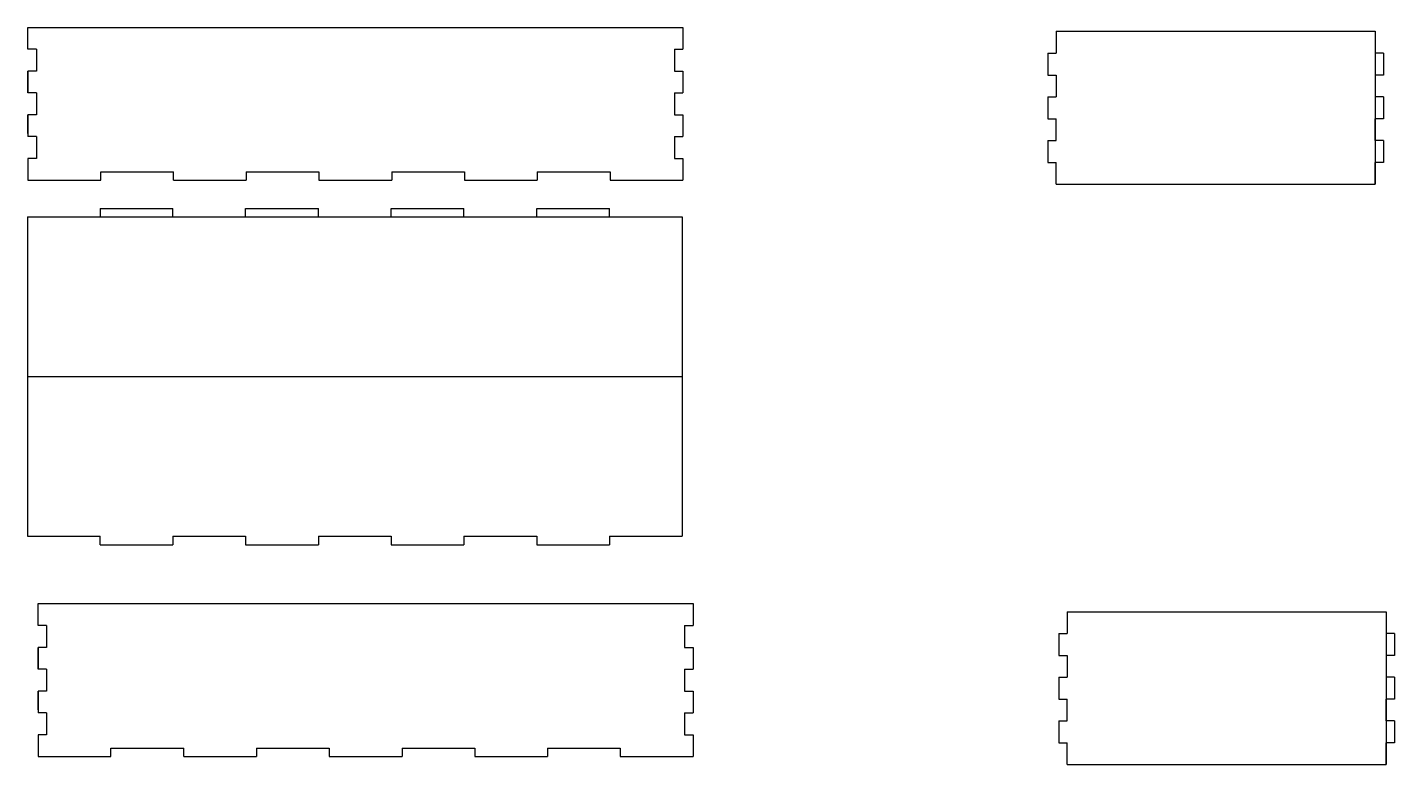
# Model space of a CAD drawing. Extents: x -360 to 391, y -319 to 86.
import ezdxf

# ---------------------------------------------------------------- set-up
doc = ezdxf.new("R2010")
doc.units = 0
doc.layers.add('MODELSKETCH_VISIBLE', color=7, linetype='CONTINUOUS')

msp = doc.modelspace()

# ---------------------------------------------------------------- linework, layer by layer
at = {"layer": 'MODELSKETCH_VISIBLE'}
for p, q in [((-360, 86.17), (0, 86.17)), ((-360, 74.17), (-360, 86.17)), ((0, 86.17), (0, 74.17)), ((205.25, 84), (205.25, 72)), ((205.25, 84), (380.6, 84)), ((380.6, 84), (380.6, 0)), ((-355.35, 74.17), (-360, 74.17)), ((-355.35, 74.17), (-355.35, 62.17)), ((-4.65, 74.17), (0, 74.17)), ((-4.65, 74.17), (-4.65, 62.17)), ((200.6, 72), (205.25, 72)), ((200.6, 72), (200.6, 60)), ((385.25, 72), (380.6, 72)), ((385.25, 72), (385.25, 60)), ((-360, 62.17), (-360, 50.17)), ((-355.35, 62.17), (-360, 62.17)), ((-360, 50.17), (-360, 62.17)), ((-4.65, 62.17), (0, 62.17)), ((0, 62.17), (0, 50.17)), ((200.6, 60), (205.25, 60)), ((205.25, 60), (205.25, 48)), ((380.6, 60), (380.6, 48)), ((385.25, 60), (380.6, 60)), ((-355.35, 50.17), (-360, 50.17)), ((-355.35, 50.17), (-355.35, 38.17)), ((-4.65, 50.17), (-4.65, 38.17)), ((-4.65, 50.17), (0, 50.17)), ((200.6, 48), (205.25, 48)), ((200.6, 48), (200.6, 36)), ((385.25, 48), (380.6, 48)), ((385.25, 48), (385.25, 36)), ((-360, 27.88), (-360, 38.17)), ((-355.35, 38.17), (-360, 38.17)), ((-360, 38.17), (-360, 26.17)), ((-4.65, 38.17), (0, 38.17)), ((0, 38.17), (0, 26.17)), ((200.6, 36), (205.25, 36)), ((205.25, 24), (205.25, 36)), ((385.25, 36), (380.6, 36)), ((380.6, 24), (380.6, 36)), ((-360, 27.88), (-360, 26.17)), ((-355.35, 26.17), (-360, 26.17)), ((-355.35, 26.17), (-355.35, 14.17)), ((-4.65, 26.17), (-4.65, 14.17)), ((-4.65, 26.17), (0, 26.17)), ((200.6, 24), (200.6, 12)), ((200.6, 24), (205.25, 24)), ((385.25, 24), (380.6, 24)), ((385.25, 24), (385.25, 12)), ((-355.35, 14.17), (-360, 14.17)), ((-360, 14.17), (-360, 2.17)), ((-4.65, 14.17), (0, 14.17)), ((0, 14.17), (0, 2.17)), ((200.6, 12), (205.25, 12)), ((205.25, 0), (205.25, 12)), ((385.25, 12), (380.6, 12)), ((380.6, 0), (380.6, 12)), ((-360, 2.17), (-320, 2.17)), ((-320, 6.82), (-280, 6.82)), ((-320, 2.17), (-320, 6.82)), ((-280, 2.17), (-280, 6.82)), ((-280, 2.17), (-240, 2.17)), ((-240, 6.82), (-200, 6.82)), ((-240, 6.82), (-240, 2.17)), ((-200, 6.82), (-200, 2.17)), ((-200, 2.17), (-160, 2.17)), ((-160, 6.82), (-120, 6.82)), ((-160, 6.82), (-160, 2.17)), ((-120, 6.82), (-120, 2.17)), ((-120, 2.17), (-80, 2.17)), ((-80, 6.82), (-80, 2.17)), ((-80, 6.82), (-40, 6.82)), ((-40, 6.82), (-40, 2.17)), ((-40, 2.17), (0, 2.17)), ((205.25, 0), (380.6, 0)), ((-320.31, -13.32), (-320.31, -17.97)), ((-320.31, -13.32), (-280.31, -13.32)), ((-280.31, -17.97), (-280.31, -13.32)), ((-240.31, -17.97), (-240.31, -13.32)), ((-240.31, -13.32), (-200.31, -13.32)), ((-200.31, -17.97), (-200.31, -13.32)), ((-160.31, -13.32), (-120.31, -13.32)), ((-160.31, -17.97), (-160.31, -13.32)), ((-120.31, -17.97), (-120.31, -13.32)), ((-80.31, -17.97), (-80.31, -13.32)), ((-80.31, -13.32), (-40.31, -13.32)), ((-40.31, -17.97), (-40.31, -13.32)), ((-360.31, -17.97), (-0.31, -17.97)), ((-360.31, -17.97), (-360.31, -193.32)), ((-360.31, -17.97), (-320.31, -17.97)), ((-280.31, -17.97), (-240.31, -17.97)), ((-200.31, -17.97), (-160.31, -17.97)), ((-120.31, -17.97), (-80.31, -17.97)), ((-40.31, -17.97), (-0.31, -17.97)), ((-0.31, -17.97), (-0.31, -193.32)), ((-360.31, -105.64), (0, -105.64)), ((-360.31, -193.32), (-320.31, -193.32)), ((-320.31, -197.97), (-320.31, -193.32)), ((-280.31, -193.32), (-240.31, -193.32)), ((-280.31, -193.32), (-280.31, -197.97)), ((-240.31, -193.32), (-240.31, -197.97)), ((-200.31, -193.32), (-160.31, -193.32)), ((-200.31, -193.32), (-200.31, -197.97)), ((-160.31, -193.32), (-160.31, -197.97)), ((-120.31, -193.32), (-80.31, -193.32)), ((-120.31, -193.32), (-120.31, -197.97)), ((-80.31, -193.32), (-80.31, -197.97)), ((-40.31, -193.32), (-0.31, -193.32)), ((-40.31, -193.32), (-40.31, -197.97)), ((-320.31, -197.97), (-280.31, -197.97)), ((-240.31, -197.97), (-200.31, -197.97)), ((-160.31, -197.97), (-120.31, -197.97)), ((-80.31, -197.97), (-40.31, -197.97)), ((-354.35, -230.31), (5.65, -230.31)), ((-354.35, -242.31), (-354.35, -230.31)), ((5.65, -230.31), (5.65, -242.31)), ((211.31, -234.73), (386.66, -234.73)), ((211.31, -234.73), (211.31, -246.73)), ((386.66, -234.73), (386.66, -318.73)), ((-349.7, -242.31), (-354.35, -242.31)), ((-349.7, -242.31), (-349.7, -254.31)), ((1, -242.31), (1, -254.31)), ((1, -242.31), (5.65, -242.31)), ((206.66, -246.73), (206.66, -258.73)), ((206.66, -246.73), (211.31, -246.73)), ((391.31, -246.73), (386.66, -246.73)), ((391.31, -246.73), (391.31, -258.73)), ((-349.7, -254.31), (-354.35, -254.31)), ((-354.35, -254.31), (-354.35, -266.31)), ((-354.35, -266.31), (-354.35, -254.31)), ((1, -254.31), (5.65, -254.31)), ((5.65, -254.31), (5.65, -266.31)), ((206.66, -258.73), (211.31, -258.73)), ((211.31, -258.73), (211.31, -270.73)), ((391.31, -258.73), (386.66, -258.73)), ((386.66, -258.73), (386.66, -270.73)), ((-349.7, -266.31), (-354.35, -266.31)), ((-349.7, -266.31), (-349.7, -278.31)), ((1, -266.31), (1, -278.31)), ((1, -266.31), (5.65, -266.31)), ((206.66, -270.73), (211.31, -270.73)), ((206.66, -270.73), (206.66, -282.73)), ((391.31, -270.73), (386.66, -270.73)), ((391.31, -270.73), (391.31, -282.73)), ((-354.35, -288.6), (-354.35, -278.31)), ((-354.35, -278.31), (-354.35, -290.31)), ((-349.7, -278.31), (-354.35, -278.31)), ((1, -278.31), (5.65, -278.31)), ((5.65, -278.31), (5.65, -290.31)), ((206.66, -282.73), (211.31, -282.73)), ((211.31, -294.73), (211.31, -282.73)), ((391.31, -282.73), (386.66, -282.73)), ((386.66, -294.73), (386.66, -282.73)), ((-354.35, -288.6), (-354.35, -290.31)), ((-349.7, -290.31), (-354.35, -290.31)), ((-349.7, -290.31), (-349.7, -302.31)), ((1, -290.31), (1, -302.31)), ((1, -290.31), (5.65, -290.31)), ((206.66, -294.73), (211.31, -294.73)), ((206.66, -294.73), (206.66, -306.73)), ((391.31, -294.73), (386.66, -294.73)), ((391.31, -294.73), (391.31, -306.73)), ((-349.7, -302.31), (-354.35, -302.31)), ((-354.35, -302.31), (-354.35, -314.31)), ((1, -302.31), (5.65, -302.31)), ((5.65, -302.31), (5.65, -314.31)), ((206.66, -306.73), (211.31, -306.73)), ((211.31, -318.73), (211.31, -306.73)), ((391.31, -306.73), (386.66, -306.73)), ((386.66, -318.73), (386.66, -306.73)), ((-354.35, -314.31), (-314.35, -314.31)), ((-314.35, -314.31), (-314.35, -309.66)), ((-314.35, -309.66), (-274.35, -309.66)), ((-274.35, -314.31), (-274.35, -309.66)), ((-274.35, -314.31), (-234.35, -314.31)), ((-234.35, -309.66), (-234.35, -314.31)), ((-234.35, -309.66), (-194.35, -309.66)), ((-194.35, -309.66), (-194.35, -314.31)), ((-194.35, -314.31), (-154.35, -314.31)), ((-154.35, -309.66), (-154.35, -314.31)), ((-154.35, -309.66), (-114.35, -309.66)), ((-114.35, -309.66), (-114.35, -314.31)), ((-114.35, -314.31), (-74.35, -314.31)), ((-74.35, -309.66), (-74.35, -314.31)), ((-74.35, -309.66), (-34.35, -309.66)), ((-34.35, -309.66), (-34.35, -314.31)), ((-34.35, -314.31), (5.65, -314.31)), ((211.31, -318.73), (386.66, -318.73))]:
    msp.add_line(p, q, dxfattribs=at)

doc.saveas('drawing.dxf')
